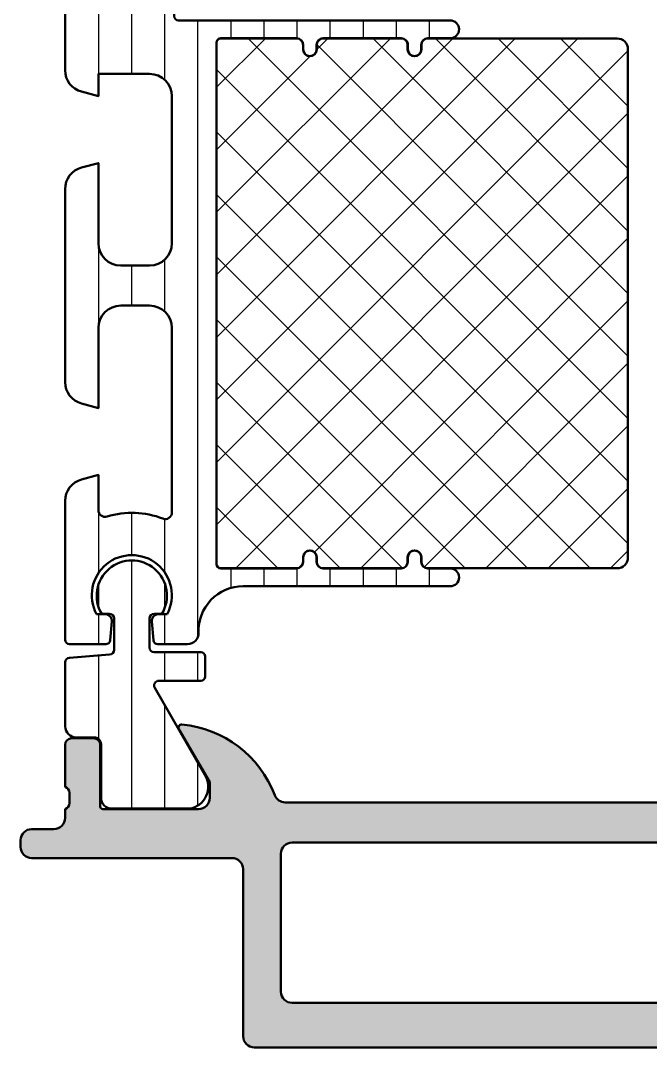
# Model space of a CAD drawing. Extents: x -25 to 78, y 0 to 90.
# Drawn here: x -5 to 23.3, y 0 to 46.09 of the extents above; entities that cross this region are included whole.
import ezdxf

# ---------------------------------------------------------------- set-up
doc = ezdxf.new("R2010")
doc.units = 0
for name, color, linetype, lineweight in [('0S-Alu contour', 7, 'Continuous', 50), ('0S-Alu hatch', 252, 'Continuous', 25), ('0S-Plastic contour', 254, 'Continuous', 50), ('0S-Plastic hatch', 253, 'Continuous', 25), ('0S-PT contour', 91, 'Continuous', 50), ('0S-PT hatch', 103, 'Continuous', 25)]:
    doc.layers.add(name, color=color, linetype=linetype, lineweight=lineweight)
pattern_1 = [(90, (0, 0), (-1.4859, 0), [])]

# ---------------------------------------------------------------- blocks, each defined once
blk = doc.blocks.new('430230__F6C0C0E9_E240_4BD9_9031_3BA791FF0EB2_')
at = {"layer": '0S-Alu hatch'}
h = blk.add_hatch(color=256, dxfattribs=at)
edge = h.paths.add_edge_path()
edge.add_arc((-4.499969482420866, 9.000620840482831), 0.5000305185103997, 180, 270.0000000059288)
edge.add_line((-4.499969482369124, 8.500590321972432), (4.500030519908207, 8.500590323835214))
edge.add_ellipse((4.500030519908207, 8.000620839028297), major_axis=(-0.4999694848069148, 0), ratio=1, start_angle=180, end_angle=270, ccw=False)
edge.add_line((5.000000004715122, 8.000620839028297), (4.999999999068748, 0.500620840482843))
edge.add_arc((5.500030517579133, 0.5006208404828439), 0.5000305185103855, 180, 269.9995302359462)
edge.add_line((5.500026417864191, 0.000590321989265), (77.49999590064273, 1.68057e-11))
edge.add_arc((77.50000000010735, 0.499999999892655), 0.499999999892655, 269.9995302359581, 360)
edge.add_line((78, 0.4999999998926549), (78, 4.473556293968407))
edge.add_arc((77.50000000000003, 4.473556293968407), 0.4999999999999716, 0, 90)
edge.add_line((77.50000000000003, 4.973556293968378), (76.20000000000076, 4.973556293968401))
edge.add_arc((76.20000000000074, 4.473556293968385), 0.500000000000016, 89.99999999999837, 180)
edge.add_line((75.70000000000073, 4.473556293968385), (75.70000000000073, 3.973556293968385))
edge.add_line((75.70000000000073, 3.973556293968385), (76.70000000000071, 3.973556293968386))
edge.add_line((76.70000000000071, 3.973556293968386), (76.70000000000071, 2.473556293968371))
edge.add_ellipse((75.70000000000074, 2.473556293968371), major_axis=(-0.9999999999999857, 0), ratio=1, start_angle=90, end_angle=180, ccw=False)
edge.add_line((75.70000000000074, 1.473556293968385), (71.70000000000076, 1.473556293968385))
edge.add_ellipse((71.70000000000076, 2.47355629396841), major_axis=(-1.000000000000024, 0), ratio=1, start_angle=0, end_angle=90, ccw=False)
edge.add_line((70.70000000000073, 2.47355629396841), (70.70000000000073, 3.973556293968385))
edge.add_line((70.70000000000073, 3.973556293968385), (71.70000000000071, 3.973556293968385))
edge.add_line((71.70000000000071, 3.973556293968385), (71.70000000000071, 4.473556293968371))
edge.add_arc((71.20000000000071, 4.473556293968371), 0.5000000000000142, 0, 90)
edge.add_line((71.20000000000071, 4.973556293968385), (68.40000000000146, 4.973556293968371))
edge.add_arc((68.40000000000146, 4.473556293968373), 0.4999999999999983, 90, 180)
edge.add_line((67.90000000000146, 4.473556293968373), (67.90000000000146, 4.273556293967661))
edge.add_arc((68.40000000000146, 4.273556293967661), 0.5, 180, 270)
edge.add_line((68.40000000000146, 3.773556293967661), (68.90000000000146, 3.773556293967658))
edge.add_ellipse((68.90000000000146, 3.273556293967658), major_axis=(-0.5, 0), ratio=1, start_angle=180, end_angle=270, ccw=False)
edge.add_line((69.40000000000146, 3.273556293967658), (69.40000000000146, 2.500153605597636))
edge.add_ellipse((68.90000000000146, 2.500153605597626), major_axis=(-0.5000000000000142, 0), ratio=1, start_angle=89.99844583229412, end_angle=180, ccw=False)
edge.add_line((68.89998643732964, 2.000153605781558), (52.80002675781187, 2.000590322903704))
edge.add_line((52.80002675781187, 2.000590322903704), (46.72878077675364, 2.434244210656173))
edge.add_ellipse((46.80002675781151, 3.431702986838199), major_axis=(-0.9999999999997218, 0), ratio=1, start_angle=0, end_angle=85.91444462124048, ccw=False)
edge.add_line((45.80002675781179, 3.431702986838199), (45.80002675781179, 8.20059032290443))
edge.add_ellipse((46.30002675781177, 8.20059032290443), major_axis=(-0.4999999999999858, 0), ratio=1, start_angle=269.9999999999992, end_angle=360, ccw=False)
edge.add_line((46.30002675781178, 8.700590322904416), (47.30002675781179, 8.700590322904414))
edge.add_arc((47.3000267578118, 9.200590322904397), 0.4999999999999823, 269.9999999999992, 360)
edge.add_line((47.80002675781178, 9.200590322904397), (47.80002675781179, 10.70059032290444))
edge.add_ellipse((47.87886320435484, 10.96811091489756), major_axis=(-0.2788950563274453, 0), ratio=1, start_angle=-1.1645893741010127, end_angle=73.58012358050547, ccw=False)
edge.add_line((47.60002575781178, 10.97377932289595), (47.60002575781179, 11.42737332289595))
edge.add_ellipse((47.87889385345496, 11.43303398237301), major_axis=(-0.2789255417371504, 0), ratio=1, start_angle=-73.57540544464513, end_angle=1.1628700728853119, ccw=False)
edge.add_line((47.80002675781179, 11.70057732289595), (47.80002675781179, 13.58058832290446))
edge.add_arc((47.50002675781177, 13.58058832290446), 0.3000000000000043, 0, 90)
edge.add_line((47.50002675781177, 13.88058832290446), (46.52005243876899, 13.88058832290446))
edge.add_arc((46.52005243876899, 13.58058832290446), 0.2999999999999989, 90, 180)
edge.add_line((46.22005243876899, 13.58058832290446), (46.22005243876897, 10.82059032290445))
edge.add_ellipse((46.10005243876898, 10.82059032290445), major_axis=(-0.1199999999999974, 0), ratio=1, start_angle=90.00000000000341, end_angle=180, ccw=False)
edge.add_line((46.10005243876899, 10.70059032290446), (41.80002675781179, 10.70059032290446))
edge.add_ellipse((41.80002675781179, 11.20059032290446), major_axis=(-0.5000000000000018, 0), ratio=1, start_angle=0, end_angle=90, ccw=False)
edge.add_line((41.30002675781179, 11.20059032290446), (41.3000267578118, 11.90059032290445))
edge.add_line((41.3000267578118, 11.90059032290445), (42.68152221543413, 14.29341064593202))
edge.add_arc((42.56190697316347, 14.36247053825617), 0.1381197846482983, 329.9999999999996, 455.6225775507923)
edge.add_arc((43.0382499989856, 9.52398146105655), 5.000000000000116, 95.62257755079365, 158.9376648512882)
edge.add_ellipse((37.90570507397338, 11.50059032290369), major_axis=(-0.500000000000005, 0), ratio=1, start_angle=90, end_angle=158.9376648512882, ccw=False)
edge.add_line((37.90570507397338, 11.00059032290369), (6.894321684330947, 11.00059032290369))
edge.add_ellipse((6.894321684330947, 11.50059032290358), major_axis=(-0.4999999999998917, 0), ratio=1, start_angle=21.06233513443658, end_angle=90, ccw=False)
edge.add_arc((1.761776758826357, 9.523981462335234), 5.000000000000127, 21.0623351344367, 84.3774224492083)
edge.add_arc((2.238119784648304, 14.3624705395349), 0.1381197846482797, 84.3774224492032, 209.9999999999989)
edge.add_line((2.118504542377657, 14.29341064721077), (3.500000000000014, 11.90059032418316))
edge.add_line((3.500000000000014, 11.90059032418316), (3.500000000000014, 11.20059032418319))
edge.add_ellipse((3.000000000000014, 11.20059032418319), major_axis=(-0.5, 0), ratio=1, start_angle=90, end_angle=180, ccw=False)
edge.add_line((3.000000000000014, 10.70059032418319), (-1.30002568095719, 10.70059032418321))
edge.add_ellipse((-1.300025680957205, 10.82059032418319), major_axis=(-0.1199999999999868, 0), ratio=1, start_angle=0, end_angle=90.00000000000682, ccw=False)
edge.add_line((-1.420025680957191, 10.82059032418319), (-1.420025680957209, 13.58058832418322))
edge.add_arc((-1.720025680957206, 13.58058832418322), 0.2999999999999971, 0, 90)
edge.add_line((-1.720025680957206, 13.88058832418322), (-2.699999999999945, 13.88058832418322))
edge.add_arc((-2.699999999999945, 13.58058832418318), 0.3000000000000398, 90, 180)
edge.add_line((-2.999999999999985, 13.58058832418318), (-2.999999999999985, 11.7005773241747))
edge.add_ellipse((-3.078867095643147, 11.43303398365175), major_axis=(-0.2789255417371593, 0), ratio=1, start_angle=178.8371299270976, end_angle=253.5754054446472, ccw=False)
edge.add_line((-2.79999899999997, 11.42737332417461), (-2.799998999999999, 10.97377932417463))
edge.add_ellipse((-3.078836446542993, 10.96811091617631), major_axis=(-0.2788950563273799, 0), ratio=1, start_angle=106.4198764194876, end_angle=181.1645893740863, ccw=False)
edge.add_line((-2.999999999999986, 10.70059032418324), (-2.999999999767183, 10.30057811633729))
edge.add_ellipse((-3.499984741443, 10.30057811633731), major_axis=(-0.4999847416758171, 0), ratio=1, start_angle=89.9999999999983, end_angle=180, ccw=False)
edge.add_line((-3.499984741443014, 9.80059337466149), (-4.499938970429425, 9.800593378385672))
edge.add_arc((-4.49993897042944, 9.300532337407812), 0.5000610409778599, 89.99999999999837, 179.9877617961917)
edge.add_line((-4.999999999999992, 9.30063914892066), (-5.000000000931265, 9.00062084048283))
edge = h.paths.add_edge_path()
edge.add_line((6.700003051509185, 2.500606137361742), (6.700003051759267, 8.700590322903693))
edge.add_ellipse((7.200003051759267, 8.700590322903693), major_axis=(-0.5, 0), ratio=1, start_angle=270, end_angle=360, ccw=False)
edge.add_line((7.200003051759267, 9.200590322903693), (43.60003896484523, 9.200590322903677))
edge.add_ellipse((43.60003896484523, 8.700590322903693), major_axis=(-0.4999999999999858, 0), ratio=1, start_angle=180, end_angle=270, ccw=False)
edge.add_line((44.10003896484522, 8.700590322903693), (44.10003896484522, 2.50059032290369))
edge.add_ellipse((43.60003896484522, 2.50059032290369), major_axis=(-0.5, 0), ratio=1, start_angle=90, end_angle=180, ccw=False)
edge.add_line((43.60003896484522, 2.00059032290369), (7.200003051759267, 2.000590322903696))
edge.add_ellipse((7.20001886621732, 2.500606137361742), major_axis=(-0.500015814708135, 0), ratio=1, start_angle=0, end_angle=89.99818785391352, ccw=False)
at = {"layer": '0S-Alu contour', "color": 7}
for points in [[(2.118504542377657, 14.29341064721077), (3.500000000000014, 11.90059032418316), (3.500000000000014, 11.20059032418319)], [(-1.720025680957206, 13.88058832418322), (-2.699999999999945, 13.88058832418322)], [(-2.999999999999985, 13.58058832418318), (-2.999999999999985, 11.7005773241747)], [(-1.420025680957191, 10.82059032418319), (-1.420025680957209, 13.58058832418322)], [(-2.79999899999997, 11.42737332417461), (-2.799998999999999, 10.97377932417463)], [(-2.999999999999986, 10.70059032418324), (-2.999999999767183, 10.30057811633729)], [(3.000000000000014, 10.70059032418319), (-1.30002568095719, 10.70059032418321)], [(37.90570507397338, 11.00059032290369), (6.894321684330947, 11.00059032290369)], [(-3.499984741443014, 9.80059337466149), (-4.499938970429425, 9.800593378385672)], [(-4.999999999999992, 9.30063914892066), (-5.000000000931265, 9.00062084048283)], [(7.200003051759267, 9.200590322903693), (43.60003896484523, 9.200590322903677)], [(-4.499969482369124, 8.500590321972432), (4.500030519908207, 8.500590323835214)], [(6.700003051509185, 2.500606137361742), (6.700003051759267, 8.700590322903693)], [(5.000000004715122, 8.000620839028297), (4.999999999068748, 0.500620840482843)], [(43.60003896484522, 2.00059032290369), (7.200003051759267, 2.000590322903696)], [(5.500026417864191, 0.000590321989265), (77.49999590064273, 1.68057e-11)]]:
    blk.add_lwpolyline(points, dxfattribs=at)
for centre, radius, start, end in [((2.238119784648304, 14.3624705395349), 0.1381197846482797, 84.3774224492032, 209.9999999999989), ((1.761776758826357, 9.523981462335234), 5.000000000000127, 21.0623351344367, 84.3774224492083), ((-2.699999999999945, 13.58058832418318), 0.3000000000000398, 90, 180), ((-1.720025680957206, 13.58058832418322), 0.2999999999999971, 0, 90), ((-4.49993897042944, 9.300532337407812), 0.5000610409778599, 89.99999999999837, 179.9877617961917), ((-4.499969482420866, 9.000620840482831), 0.5000305185103997, 180, 270.0000000059288), ((5.500030517579133, 0.5006208404828439), 0.5000305185103855, 180, 269.9995302359462)]:
    blk.add_arc(centre, radius, start, end, dxfattribs=at)
at = {"layer": '0S-Alu contour', "color": 7, "extrusion": (0, 0, -1)}
for centre, radius, start, end in [((3.078867095643147, 11.43303398365175), 0.2789255417371593, 106.4245945553528, 181.1628700729025), ((-3.000000000000014, 11.20059032418319), 0.5, 180, 270), ((-6.894321684330947, 11.50059032290358), 0.4999999999998917, 270, 338.9376648655634), ((3.078836446542993, 10.96811091617631), 0.2788950563273799, 178.8354106259137, 253.5801235805124), ((1.300025680957205, 10.82059032418319), 0.1199999999999868, 269.9999999999932, 0), ((3.499984741443, 10.30057811633731), 0.4999847416758172, 180, 270.0000000000017), ((-7.200003051759267, 8.700590322903693), 0.5, 0, 90), ((-4.500030519908207, 8.000620839028297), 0.4999694848069148, 90, 180), ((-7.20001886621732, 2.500606137361742), 0.500015814708135, 270.0018121460865, 0)]:
    blk.add_arc(centre, radius, start, end, dxfattribs=at)
blk = doc.blocks.new('284173__AF1B5521_9388_4564_A8B6_C086F7C0B9DC___3BC40159_472D_456E_8680_A86570B8B1AD_')
at = {"layer": '0S-Plastic hatch'}
h = blk.add_hatch(dxfattribs=at)
h.set_pattern_fill('ANSI31', color=256, scale=0.4680000000000001, angle=45, style=0)
h.set_pattern_definition(pattern_1)
edge = h.paths.add_edge_path()
edge.add_line((-2.999999985071561, 46.99000299999759), (-3.000000000001477, 43.8689664820292))
edge.add_arc((-1.998888393860028, 43.86967109353206), 1.001111854104466, 180.0403264315347, 254.9402975235319)
edge.add_line((-2.259002685546408, 42.90294181411151), (-1.50000000000017, 42.69999991958047))
edge.add_line((-1.50000000000017, 42.69999991958047), (-1.500022888183366, 43.69999991958041))
edge.add_line((-1.500022888183366, 43.69999991958041), (0.7998854012103749, 43.69999992563197))
edge.add_ellipse((0.7998854012103322, 42.69988226816462), major_axis=(-1.000117657467356, 0), ratio=1, start_angle=180, end_angle=269.99999999999756, ccw=False)
edge.add_line((1.800003058677688, 42.69988226816462), (1.800003058677759, 36.10010917022636))
edge.add_ellipse((0.7998938009388894, 36.10010917127497), major_axis=(-1.00010925773887, 0), ratio=1, start_angle=90, end_angle=180, ccw=False)
edge.add_line((0.7998938009388894, 35.0999999135361), (-0.4998857138711231, 35.09999991261341))
edge.add_ellipse((-0.4998857092150644, 36.10013710098979), major_axis=(-1.000137188376371, 0), ratio=1, start_angle=0.007858836393609181, end_angle=89.99999973326419, ccw=False)
edge.add_line((-1.500022888183359, 36.09999991960266), (-1.50002288818348, 39.69999991958042))
edge.add_line((-1.50002288818348, 39.69999991958042), (-2.259002685547059, 39.4969969898932))
edge.add_arc((-1.998815080352954, 38.53020355047958), 1.001192860736562, 105.0627999273972, 179.9547890322134)
edge.add_line((-3.00000762939435, 38.53099357190632), (-3.000007629394417, 29.86900626723532))
edge.add_arc((-1.998854793009201, 29.86971090775814), 1.001153084358446, 180.040326431589, 254.9402975235512)
edge.add_line((-2.258979797362643, 28.90294181411139), (-1.50002288818348, 28.70001215925061))
edge.add_line((-1.50002288818348, 28.70001215925061), (-1.500022888183366, 32.30000602636125))
edge.add_ellipse((-0.4998857092150502, 32.29986884497093), major_axis=(-1.000137188376392, 0), ratio=1, start_angle=270.00000000000244, end_angle=359.9921411634209, ccw=False)
edge.add_line((-0.4998857092150928, 33.30000603334732), (0.7998938063047234, 33.30000603242469))
edge.add_ellipse((0.7998938009389321, 32.29989677468586), major_axis=(-1.000109257738834, 0), ratio=1, start_angle=180, end_angle=269.9999996925964, ccw=False)
edge.add_line((1.800003058677766, 32.29989677468586), (1.800003051757357, 24.01576744356138))
edge.add_ellipse((1.500003051757417, 24.01576744381201), major_axis=(-0.2999999999999403, 0), ratio=1, start_angle=68.53974442791838, end_angle=180, ccw=False)
edge.add_arc((-5.4609106712e-06, 20.2000139845432), 3.799999999999887, 68.53974442791787, 107.0188797955989)
edge.add_ellipse((-1.200021362307865, 24.12046827408576), major_axis=(-0.2999999999999646, 0), ratio=1, start_angle=0, end_angle=107.01887979559561, ccw=False)
edge.add_line((-1.500021362307829, 24.12046827408576), (-1.500021362307961, 25.69999991958019))
edge.add_line((-1.500021362307961, 25.69999991958019), (-2.259001159672038, 25.49699698989303))
edge.add_arc((-1.998813554477308, 24.53020355047942), 1.001192860736714, 105.0627999274319, 179.9547890312299)
edge.add_line((-3.000006103518842, 24.53099357192336), (-3.000006103518813, 18.30004730203315))
edge.add_arc((-2.800006103518811, 18.30004730203315), 0.2000000000000028, 180, 270)
edge.add_line((-2.800006103518811, 18.10004730203315), (-1.173990732037509, 18.10004730203315))
edge.add_arc((-1.173990732037509, 18.3000473020334), 0.2000000000002515, 270, 354.9998434473367)
edge.add_line((-0.9747518400478167, 18.28261560909151), (-0.901147765534489, 19.12388755558897))
edge.add_arc((-1.200006103518688, 19.15003509500176), 0.3000000000000363, 354.9998434473371, 449.9999999999783)
edge.add_line((-1.200006103518575, 19.4500350950018), (-1.586609970706959, 19.45003509500196))
edge.add_ellipse((5.31940320343e-05, 20.30003509597868), major_axis=(-1.799999999999993, 0), ratio=1, start_angle=151.8213572241997, end_angle=28.178642775800085, ccw=False)
edge.add_line((1.586716358771024, 19.45003509500196), (1.199993896481373, 19.45003509500196))
edge.add_arc((1.199993896481373, 19.15003509500182), 0.3000000000001464, 90, 185.0001565526686)
edge.add_line((0.901135558497067, 19.12388755558898), (0.9747396330104862, 18.2826156090913))
edge.add_arc((1.173978524999895, 18.30004730203317), 0.1999999999999685, 185.0001565526673, 269.9999999999959)
edge.add_line((1.173978524999881, 18.1000473020332), (2.499993896484298, 18.10004730203315))
edge.add_arc((2.499993896484326, 18.6000473020333), 0.5000000000001599, 269.9999999999968, 362.2920152210359)
edge.add_ellipse((4.997993841998294, 18.70002866135825), major_axis=(-1.999999999999889, 0), ratio=1, start_angle=-89.9999999999992, end_angle=2.2920152210356264, ccw=False)
edge.add_line((4.997993841998265, 20.70002866135815), (14.29999687759044, 20.70002866135831))
edge.add_arc((14.29999687759044, 21.10002255784269), 0.399993896484375, 270, 450)
edge.add_line((14.29999687759044, 21.50001645432706), (13.29999382583264, 21.50001645432706))
edge.add_ellipse((13.29999382583264, 21.80001645432713), major_axis=(-0.3000000000000682, 0), ratio=1, start_angle=0, end_angle=90, ccw=False)
edge.add_line((12.99999382583257, 21.80001645432713), (12.99999382583257, 22.00001645432968))
edge.add_arc((12.69999840346924, 22.00001645432964), 0.2999954223633381, 0, 180)
edge.add_line((12.4000029811059, 22.0000164543296), (12.40000298110595, 21.80001645432725))
edge.add_ellipse((12.1000029811059, 21.80001645432716), major_axis=(-0.300000000000054, 0), ratio=1, start_angle=90, end_angle=180, ccw=False)
edge.add_line((12.1000029811059, 21.50001645432711), (8.599993825832598, 21.50001645432707))
edge.add_ellipse((8.599993825832598, 21.80001645432708), major_axis=(-0.3000000000000149, 0), ratio=1, start_angle=0, end_angle=90, ccw=False)
edge.add_line((8.299993825832583, 21.80001645432708), (8.299993825832644, 22.00001645432687))
edge.add_arc((7.999998403469334, 22.00001645432693), 0.2999954223633097, 0, 180)
edge.add_line((7.700002981106024, 22.000016454327), (7.700002981105967, 21.80001645432709))
edge.add_ellipse((7.400002981105913, 21.80001645432718), major_axis=(-0.300000000000054, 0), ratio=1, start_angle=90.00000000000267, end_angle=180, ccw=False)
edge.add_line((7.400002981105927, 21.50001645432713), (3.999999999999815, 21.50001645432701))
edge.add_ellipse((3.999999999999829, 21.70001645432528), major_axis=(-0.1999999999982691, 0), ratio=1, start_angle=0, end_angle=89.99999999999591, ccw=False)
edge.add_line((3.80000000000156, 21.70001645432528), (3.799999999999783, 45.10001645432677))
edge.add_ellipse((3.999999999999786, 45.10001645432678), major_axis=(-0.2000000000000028, 0), ratio=1, start_angle=270, end_angle=360, ccw=False)
edge.add_line((3.999999999999786, 45.30001645432679), (7.400002981106041, 45.30001645432668))
edge.add_ellipse((7.400002981106027, 45.00001645432667), major_axis=(-0.3000000000000043, 0), ratio=1, start_angle=180, end_angle=269.99999999999727, ccw=False)
edge.add_line((7.700002981106031, 45.00001645432667), (7.700002981105967, 44.80001645432699))
edge.add_arc((7.999998403469305, 44.80001645432698), 0.2999954223633381, 180, 360)
edge.add_line((8.299993825832644, 44.80001645432698), (8.299993825832644, 45.00001645432684))
edge.add_ellipse((8.599993825832541, 45.00001645432683), major_axis=(-0.2999999999998977, 0), ratio=1, start_angle=270, end_angle=360, ccw=False)
edge.add_line((8.599993825832541, 45.30001645432673), (12.10000298110593, 45.30001645432673))
edge.add_ellipse((12.10000298110594, 45.00001645432671), major_axis=(-0.3000000000000256, 0), ratio=1, start_angle=180, end_angle=270.00000000000273, ccw=False)
edge.add_line((12.40000298110597, 45.00001645432671), (12.40000298110578, 44.80001645432445))
edge.add_arc((12.69999840346918, 44.8000164543244), 0.2999954223633949, 180, 360)
edge.add_line((12.99999382583257, 44.80001645432436), (12.99999382583257, 45.00001645432677))
edge.add_ellipse((13.2999938258326, 45.00001645432677), major_axis=(-0.3000000000000256, 0), ratio=1, start_angle=270, end_angle=360, ccw=False)
edge.add_line((13.2999938258326, 45.30001645432679), (14.29999687759046, 45.30001645432679))
edge.add_arc((14.29999687759044, 45.70001035081114), 0.3999938964843466, 270.0000000000021, 450.000000000002)
edge.add_line((14.29999687759043, 46.10000424729548), (2.100003454003811, 46.10000424729565))
edge.add_ellipse((2.100003454003811, 46.30000424729566), major_axis=(-0.2000000000000028, 0), ratio=1, start_angle=0, end_angle=90, ccw=False)
edge.add_line((1.900003454003808, 46.30000424729566), (1.900003454003808, 46.75982863485254))
edge.add_line((1.900003454003808, 46.75982863485254), (3.285481498099571, 49.15954699999756))
edge.add_arc((2.444228849108213, 49.70018192527465), 0.9999960709244511, 327.2729839001627, 441.8183919481032)
edge.add_line((2.586539498099512, 50.68999999999749), (-0.89000463962509, 50.69000000000458))
edge.add_arc((-0.8900046396251042, 50.19000402255899), 0.499995977445586, 89.99999999999837, 180.0079247372467)
edge.add_line((-1.390000612288123, 50.18993486673693), (-1.389668669536277, 47.79004449437796))
edge.add_ellipse((-1.689668666666676, 47.79000299999769), major_axis=(-0.3000000000000386, 0), ratio=1, start_angle=90, end_angle=180.0079248429328, ccw=False)
edge.add_line((-1.689668666666676, 47.49000299999766), (-2.499999985071397, 47.49000299999773))
edge.add_arc((-2.499999985071426, 46.99000299999759), 0.500000000000135, 89.99999999999675, 180)
at = {"layer": '0S-Plastic contour', "color": 7}
for points in [[(2.586539498099512, 50.68999999999749), (-0.89000463962509, 50.69000000000458)], [(-1.390000612288123, 50.18993486673693), (-1.389668669536277, 47.79004449437796)], [(1.900003454003808, 46.30000424729566), (1.900003454003808, 46.75982863485254), (3.285481498099571, 49.15954699999756)], [(-1.689668666666676, 47.49000299999766), (-2.499999985071397, 47.49000299999773)], [(-2.999999985071561, 46.99000299999759), (-3.000000000001477, 43.8689664820292)], [(14.29999687759043, 46.10000424729548), (2.100003454003811, 46.10000424729565)], [(3.999999999999786, 45.30001645432679), (7.400002981106041, 45.30001645432668)], [(8.599993825832541, 45.30001645432673), (12.10000298110593, 45.30001645432673)], [(13.2999938258326, 45.30001645432679), (14.29999687759046, 45.30001645432679)], [(3.80000000000156, 21.70001645432528), (3.799999999999783, 45.10001645432677)], [(7.700002981106031, 45.00001645432667), (7.700002981105967, 44.80001645432699)], [(8.299993825832644, 44.80001645432698), (8.299993825832644, 45.00001645432684)], [(12.40000298110597, 45.00001645432671), (12.40000298110578, 44.80001645432445)], [(12.99999382583257, 44.80001645432436), (12.99999382583257, 45.00001645432677)], [(-2.259002685546408, 42.90294181411151), (-1.50000000000017, 42.69999991958047), (-1.500022888183366, 43.69999991958041), (0.7998854012103749, 43.69999992563197)], [(1.800003058677688, 42.69988226816462), (1.800003058677759, 36.10010917022636)], [(-1.500022888183359, 36.09999991960266), (-1.50002288818348, 39.69999991958042), (-2.259002685547059, 39.4969969898932)], [(-3.00000762939435, 38.53099357190632), (-3.000007629394417, 29.86900626723532)], [(0.7998938009388894, 35.0999999135361), (-0.4998857138711231, 35.09999991261341)], [(-0.4998857092150928, 33.30000603334732), (0.7998938063047234, 33.30000603242469)], [(-2.258979797362643, 28.90294181411139), (-1.50002288818348, 28.70001215925061), (-1.500022888183366, 32.30000602636125)], [(1.800003058677766, 32.29989677468586), (1.800003051757357, 24.01576744356138)], [(-1.500021362307829, 24.12046827408576), (-1.500021362307961, 25.69999991958019), (-2.259001159672038, 25.49699698989303)], [(-3.000006103518842, 24.53099357192336), (-3.000006103518813, 18.30004730203315)], [(7.700002981106024, 22.000016454327), (7.700002981105967, 21.80001645432709)], [(8.299993825832583, 21.80001645432708), (8.299993825832644, 22.00001645432687)], [(12.4000029811059, 22.0000164543296), (12.40000298110595, 21.80001645432725)], [(12.99999382583257, 21.80001645432713), (12.99999382583257, 22.00001645432968)], [(7.400002981105927, 21.50001645432713), (3.999999999999815, 21.50001645432701)], [(12.1000029811059, 21.50001645432711), (8.599993825832598, 21.50001645432707)], [(14.29999687759044, 21.50001645432706), (13.29999382583264, 21.50001645432706)], [(4.997993841998265, 20.70002866135815), (14.29999687759044, 20.70002866135831)], [(-1.200006103518575, 19.4500350950018), (-1.586609970706959, 19.45003509500196)], [(1.586716358771024, 19.45003509500196), (1.199993896481373, 19.45003509500196)], [(-0.9747518400478167, 18.28261560909151), (-0.901147765534489, 19.12388755558897)], [(0.901135558497067, 19.12388755558898), (0.9747396330104862, 18.2826156090913)], [(-2.800006103518811, 18.10004730203315), (-1.173990732037509, 18.10004730203315)], [(1.173978524999881, 18.1000473020332), (2.499993896484298, 18.10004730203315)]]:
    blk.add_lwpolyline(points, dxfattribs=at)
for centre, radius, start, end in [((-0.8900046396251042, 50.19000402255899), 0.499995977445586, 89.99999999999837, 180.0079247372467), ((2.444228849108213, 49.70018192527465), 0.9999960709244511, 327.2729839001627, 81.81839194810327), ((-2.499999985071426, 46.99000299999759), 0.500000000000135, 89.99999999999675, 180), ((14.29999687759044, 45.70001035081114), 0.3999938964843466, 270.0000000000021, 90.00000000000205), ((7.999998403469305, 44.80001645432698), 0.2999954223633381, 180, 0), ((12.69999840346918, 44.8000164543244), 0.2999954223633949, 180, 0), ((-1.998888393860028, 43.86967109353206), 1.001111854104466, 180.0403264315347, 254.9402975235319), ((-1.998815080352954, 38.53020355047958), 1.001192860736562, 105.0627999273972, 179.9547890322134), ((-1.998854793009201, 29.86971090775814), 1.001153084358446, 180.040326431589, 254.9402975235512), ((-1.998813554477308, 24.53020355047942), 1.001192860736714, 105.0627999274319, 179.9547890312299), ((-5.4609106712e-06, 20.2000139845432), 3.799999999999887, 68.53974442791787, 107.0188797955989), ((7.999998403469334, 22.00001645432693), 0.2999954223633097, 0, 180), ((12.69999840346924, 22.00001645432964), 0.2999954223633381, 0, 180), ((14.29999687759044, 21.10002255784269), 0.399993896484375, 270, 90), ((-1.200006103518688, 19.15003509500176), 0.3000000000000363, 354.9998434473371, 89.99999999997831), ((1.199993896481373, 19.15003509500182), 0.3000000000001464, 90, 185.0001565526686), ((2.499993896484326, 18.6000473020333), 0.5000000000001599, 269.9999999999968, 2.292015221035908), ((-2.800006103518811, 18.30004730203315), 0.2000000000000028, 180, 270), ((-1.173990732037509, 18.3000473020334), 0.2000000000002515, 270, 354.9998434473367), ((1.173978524999895, 18.30004730203317), 0.1999999999999685, 185.0001565526673, 269.9999999999959)]:
    blk.add_arc(centre, radius, start, end, dxfattribs=at)
at = {"layer": '0S-Plastic contour', "color": 7, "extrusion": (0, 0, -1)}
for centre, radius, start, end in [((1.689668666666676, 47.79000299999769), 0.3000000000000386, 179.9920751570672, 270), ((-2.100003454003811, 46.30000424729566), 0.2000000000000028, 270, 0), ((-3.999999999999786, 45.10001645432678), 0.2000000000000028, 0, 90), ((-7.400002981106027, 45.00001645432667), 0.3000000000000043, 90.00000000000273, 180), ((-8.599993825832541, 45.00001645432683), 0.2999999999998977, 0, 90), ((-12.10000298110594, 45.00001645432671), 0.3000000000000256, 89.99999999999729, 180), ((-13.2999938258326, 45.00001645432677), 0.3000000000000256, 0, 90), ((-0.7998854012103322, 42.69988226816462), 1.000117657467356, 90.00000000000244, 180), ((0.4998857092150644, 36.10013710098979), 1.000137188376371, 270.0000002667359, 359.9921411636064), ((-0.7998938009388894, 36.10010917127497), 1.00010925773887, 180, 270), ((0.4998857092150502, 32.29986884497093), 1.000137188376392, 0.0078588365791162, 89.99999999999756), ((-0.7998938009389321, 32.29989677468586), 1.000109257738834, 90.0000003074036, 180), ((1.200021362307865, 24.12046827408576), 0.2999999999999646, 252.9811202044044, 0), ((-1.500003051757417, 24.01576744381201), 0.2999999999999403, 180, 291.4602555720816), ((-5.31940320343e-05, 20.30003509597868), 1.799999999999993, 331.8213572241999, 208.1786427758003), ((-3.999999999999829, 21.70001645432528), 0.1999999999982691, 270.0000000000041, 0), ((-7.400002981105913, 21.80001645432718), 0.300000000000054, 180, 269.9999999999973), ((-8.599993825832598, 21.80001645432708), 0.3000000000000149, 270, 0), ((-12.1000029811059, 21.80001645432716), 0.300000000000054, 180, 270), ((-13.29999382583264, 21.80001645432713), 0.3000000000000682, 270, 0), ((-4.997993841998294, 18.70002866135825), 1.999999999999889, 357.7079847789644, 89.9999999999992)]:
    blk.add_arc(centre, radius, start, end, dxfattribs=at)
blk = doc.blocks.new('439080__0E9B5AF6_3063_4F7B_AC29_7136B9E79794_')
at = {"layer": '0S-PT hatch'}
h = blk.add_hatch(dxfattribs=at)
h.set_pattern_fill('ANSI37', color=256, scale=0.625, angle=90, style=0)
h.set_pattern_definition([(135, (0, 0), (-1.403165018917055, -1.403165018917055), []), (225, (0, 0), (1.403165018917055, -1.403165018917055), [])])
edge = h.paths.add_edge_path()
edge.add_ellipse((21.79999999999974, 44.80001645432309), major_axis=(-0.4900000000001157, 0), ratio=1, start_angle=180, end_angle=270.0000000000025, ccw=False)
edge.add_line((22.28999999999986, 44.80001645432309), (22.28999999999978, 22.00001645432246))
edge.add_ellipse((21.79999999999983, 22.00001645432246), major_axis=(-0.4899999999999451, 0), ratio=1, start_angle=90, end_angle=180, ccw=False)
edge.add_line((21.79999999999983, 21.51001645432252), (13.29999382583261, 21.51001645432252))
edge.add_ellipse((13.29999382583263, 21.80001645432255), major_axis=(-0.2900000000000418, 0), ratio=1, start_angle=0, end_angle=89.99999999999733, ccw=False)
edge.add_line((13.00999382583259, 21.80001645432255), (13.00999382583258, 22.00001645432283))
edge.add_arc((12.69999840346929, 22.00001645432281), 0.3099954223632864, 0, 180)
edge.add_line((12.39000298110601, 22.0000164543228), (12.39000298110601, 21.80001645432303))
edge.add_ellipse((12.10000298110594, 21.80001645432304), major_axis=(-0.2900000000000631, 0), ratio=1, start_angle=90, end_angle=180, ccw=False)
edge.add_line((12.10000298110594, 21.51001645432298), (8.599993825832541, 21.51001645432298))
edge.add_ellipse((8.599993825832541, 21.80001645432293), major_axis=(-0.2899999999999565, 0), ratio=1, start_angle=0, end_angle=90, ccw=False)
edge.add_line((8.309993825832583, 21.80001645432293), (8.309993825832592, 22.0000164543228))
edge.add_arc((7.999998403469277, 22.00001645432282), 0.3099954223633148, 0, 180)
edge.add_line((7.690002981105962, 22.00001645432283), (7.690002981105962, 21.80001645432284))
edge.add_ellipse((7.400002981106027, 21.80001645432285), major_axis=(-0.2899999999999352, 0), ratio=1, start_angle=90.00000000000279, end_angle=180, ccw=False)
edge.add_line((7.400002981106041, 21.51001645432291), (3.999999999999886, 21.51001645432286))
edge.add_ellipse((3.999999999999886, 21.70001645432285), major_axis=(-0.1899999999999906, 0), ratio=1, start_angle=0, end_angle=90, ccw=False)
edge.add_line((3.809999999999895, 21.70001645432285), (3.809999999999845, 45.10001645432285))
edge.add_ellipse((3.999999999999815, 45.10001645432286), major_axis=(-0.1899999999999693, 0), ratio=1, start_angle=270.0000000000043, end_angle=360, ccw=False)
edge.add_line((3.999999999999801, 45.29001645432283), (7.400002981105984, 45.29001645432276))
edge.add_ellipse((7.40000298110597, 45.00001645432278), major_axis=(-0.2899999999999778, 0), ratio=1, start_angle=180, end_angle=269.99999999999716, ccw=False)
edge.add_line((7.690002981105948, 45.00001645432278), (7.690002981105962, 44.80001645432285))
edge.add_arc((7.999998403469277, 44.80001645432283), 0.3099954223633148, 180, 360)
edge.add_line((8.309993825832592, 44.8000164543228), (8.309993825832592, 45.00001645432272))
edge.add_ellipse((8.599993825832584, 45.00001645432273), major_axis=(-0.289999999999992, 0), ratio=1, start_angle=270.0000000000028, end_angle=360, ccw=False)
edge.add_line((8.59999382583257, 45.29001645432272), (12.10000298110603, 45.2900164543227))
edge.add_ellipse((12.10000298110601, 45.00001645432273), major_axis=(-0.2899999999999778, 0), ratio=1, start_angle=180, end_angle=269.99999999999716, ccw=False)
edge.add_line((12.39000298110599, 45.00001645432273), (12.39000298110601, 44.80001645432285))
edge.add_arc((12.69999840346929, 44.80001645432283), 0.3099954223632864, 180, 360)
edge.add_line((13.00999382583258, 44.8000164543228), (13.00999382583258, 45.00001645432308))
edge.add_ellipse((13.29999382583253, 45.00001645432309), major_axis=(-0.2899999999999494, 0), ratio=1, start_angle=270, end_angle=360, ccw=False)
edge.add_line((13.29999382583253, 45.29001645432304), (21.79999999999972, 45.2900164543232))
at = {"layer": '0S-PT contour', "color": 7}
for points in [[(3.999999999999801, 45.29001645432283), (7.400002981105984, 45.29001645432276)], [(8.59999382583257, 45.29001645432272), (12.10000298110603, 45.2900164543227)], [(13.29999382583253, 45.29001645432304), (21.79999999999972, 45.2900164543232)], [(3.809999999999895, 21.70001645432285), (3.809999999999845, 45.10001645432285)], [(7.690002981105948, 45.00001645432278), (7.690002981105962, 44.80001645432285)], [(8.309993825832592, 44.8000164543228), (8.309993825832592, 45.00001645432272)], [(12.39000298110599, 45.00001645432273), (12.39000298110601, 44.80001645432285)], [(13.00999382583258, 44.8000164543228), (13.00999382583258, 45.00001645432308)], [(22.28999999999986, 44.80001645432309), (22.28999999999978, 22.00001645432246)], [(7.690002981105962, 22.00001645432283), (7.690002981105962, 21.80001645432284)], [(8.309993825832583, 21.80001645432293), (8.309993825832592, 22.0000164543228)], [(12.39000298110601, 22.0000164543228), (12.39000298110601, 21.80001645432303)], [(13.00999382583259, 21.80001645432255), (13.00999382583258, 22.00001645432283)], [(7.400002981106041, 21.51001645432291), (3.999999999999886, 21.51001645432286)], [(12.10000298110594, 21.51001645432298), (8.599993825832541, 21.51001645432298)], [(21.79999999999983, 21.51001645432252), (13.29999382583261, 21.51001645432252)]]:
    blk.add_lwpolyline(points, dxfattribs=at)
at = {"layer": '0S-PT contour', "color": 7, "extrusion": (0, 0, -1)}
for centre, radius, start, end in [((-3.999999999999815, 45.10001645432286), 0.1899999999999693, 0, 89.99999999999571), ((-7.40000298110597, 45.00001645432278), 0.2899999999999778, 90.00000000000281, 180), ((-8.599993825832584, 45.00001645432273), 0.289999999999992, 0, 89.99999999999721), ((-12.10000298110601, 45.00001645432273), 0.2899999999999778, 90.00000000000281, 180), ((-13.29999382583253, 45.00001645432309), 0.2899999999999494, 0, 90), ((-21.79999999999974, 44.80001645432309), 0.4900000000001157, 89.99999999999751, 180), ((-3.999999999999886, 21.70001645432285), 0.1899999999999906, 270, 0), ((-7.400002981106027, 21.80001645432285), 0.2899999999999352, 180, 269.9999999999972), ((-8.599993825832541, 21.80001645432293), 0.2899999999999565, 270, 0), ((-12.10000298110594, 21.80001645432304), 0.2900000000000631, 180, 270), ((-13.29999382583263, 21.80001645432255), 0.2900000000000418, 270.0000000000028, 0), ((-21.79999999999983, 22.00001645432246), 0.4899999999999452, 180, 270)]:
    blk.add_arc(centre, radius, start, end, dxfattribs=at)
at = {"layer": '0S-PT contour', "color": 7}
for centre, radius, start, end in [((7.999998403469277, 44.80001645432283), 0.3099954223633148, 180, 0), ((12.69999840346929, 44.80001645432283), 0.3099954223632864, 180, 0), ((7.999998403469277, 22.00001645432282), 0.3099954223633148, 0, 180), ((12.69999840346929, 22.00001645432281), 0.3099954223632864, 0, 180)]:
    blk.add_arc(centre, radius, start, end, dxfattribs=at)
blk = doc.blocks.new('284173__88993D5E_36C8_44A8_9247_9563AAB19183___434E8E3C_0C72_4249_A077_5243E7496C97_')
at = {"layer": '0S-Plastic hatch'}
h = blk.add_hatch(dxfattribs=at)
h.set_pattern_fill('ANSI31', color=256, scale=0.4680000000000001, angle=45, style=0)
h.set_pattern_definition(pattern_1)
edge = h.paths.add_edge_path()
edge.add_line((-2.990000000000022, 17.29249285167527), (-2.990000000000009, 14.40999710558634))
edge.add_arc((-2.5, 14.40999710558634), 0.4900000000000091, 180, 269.9999925343802)
edge.add_line((-2.500000063846826, 13.91999710558634), (-1.689668629143639, 13.91999700000049))
edge.add_ellipse((-1.689668669536516, 13.60999700000049), major_axis=(-0.3100000000000014, 0), ratio=1, start_angle=179.9920752627534, end_angle=269.9999925343827, ccw=False)
edge.add_line((-1.379668672501729, 13.60995412304586), (-1.380000612384023, 11.21006375011536))
edge.add_arc((-0.8900046396345686, 11.20999597742987), 0.4899959774363677, 179.992075263811, 270.0000017412031)
edge.add_line((-0.8900046247437245, 10.71999999999351), (2.585822496033486, 10.72000010556457))
edge.add_arc((2.444228849108085, 11.6998181803092), 0.989996070924487, 278.222896350087, 392.7413626775944)
edge.add_line((3.276934893885068, 12.23525525731993), (1.030340562785141, 16.14538560781316))
edge.add_ellipse((1.21242570184431, 16.25000397204142), major_axis=(-0.2099999999999858, 0), ratio=1, start_angle=-89.99999999999989, end_angle=29.879840183827298, ccw=False)
edge.add_line((1.21242570184431, 16.46000397204141), (3.099980294794022, 16.46000397204143))
edge.add_arc((3.099573298768916, 16.6504260798542), 0.1904225427559057, 270.1224601453908, 359.8797820717527)
edge.add_line((3.28999542236329, 16.65002653582183), (3.289995422363261, 17.55000024716975))
edge.add_arc((3.099594252891151, 17.54962112809854), 0.1904015469149805, 0.1140848770317706, 89.88367289538107)
edge.add_line((3.099980823169786, 17.74002228258831), (0.9999833676740479, 17.7400222825883))
edge.add_ellipse((1.000357587040838, 17.95038447571437), major_axis=(-0.2103625259806172, 0), ratio=1, start_angle=0.10619139161917701, end_angle=89.89807499440349, ccw=False)
edge.add_line((0.7899954223632621, 17.94999459225735), (0.789995422363262, 19.25003377601608))
edge.add_ellipse((1.000396591835382, 19.24963524247841), major_axis=(-0.2104015469149806, 0), ratio=1, start_angle=270.11066025835464, end_angle=359.8914727401391, ccw=False)
edge.add_line((0.9999902255155177, 19.46003639696819), (1.349385635797275, 19.46003639696819))
edge.add_arc((-3.814697294e-06, 20.28088955142435), 1.579446672188292, 328.6872447862976, 571.3127552137024)
edge.add_line((-1.349393265191863, 19.46003639696819), (-0.9999977855263892, 19.46003639696819))
edge.add_ellipse((-1.000407041953437, 19.24963242186249), major_axis=(-0.2104043731273178, 0), ratio=1, start_angle=180.1093127872799, end_angle=269.88855421374626, ccw=False)
edge.add_line((-0.7900030517578075, 19.25003384540058), (-0.7900030517578216, 17.85001879951073))
edge.add_ellipse((-1.000404257445708, 17.85041735450208), major_axis=(-0.2104015831713196, 0), ratio=1, start_angle=90.23315088335312, end_angle=179.8914669166448, ccw=False)
edge.add_line((-0.9995480830466618, 17.64001751332724), (-2.799561693915947, 17.48251536869627))
edge.add_arc((-2.799595988752031, 17.29211097759406), 0.1904043941907299, 89.98968012589378, 179.8850877999963)
at = {"layer": '0S-Plastic contour', "color": 7}
for points in [[(-1.349393265191863, 19.46003639696819), (-0.9999977855263892, 19.46003639696819)], [(0.9999902255155177, 19.46003639696819), (1.349385635797275, 19.46003639696819)], [(-0.7900030517578075, 19.25003384540058), (-0.7900030517578216, 17.85001879951073)], [(0.7899954223632621, 17.94999459225735), (0.789995422363262, 19.25003377601608)], [(-0.9995480830466618, 17.64001751332724), (-2.799561693915947, 17.48251536869627)], [(3.099980823169786, 17.74002228258831), (0.9999833676740479, 17.7400222825883)], [(3.28999542236329, 16.65002653582183), (3.289995422363261, 17.55000024716975)], [(-2.990000000000022, 17.29249285167527), (-2.990000000000009, 14.40999710558634)], [(3.276934893885068, 12.23525525731993), (1.030340562785141, 16.14538560781316)], [(1.21242570184431, 16.46000397204141), (3.099980294794022, 16.46000397204143)], [(-2.500000063846826, 13.91999710558634), (-1.689668629143639, 13.91999700000049)], [(-1.379668672501729, 13.60995412304586), (-1.380000612384023, 11.21006375011536)], [(-0.8900046247437245, 10.71999999999351), (2.585822496033486, 10.72000010556457)]]:
    blk.add_lwpolyline(points, dxfattribs=at)
for centre, radius, start, end in [((-3.814697294e-06, 20.28088955142435), 1.579446672188292, 328.6872447862976, 211.3127552137024), ((3.099594252891151, 17.54962112809854), 0.1904015469149805, 0.1140848770317706, 89.88367289538107), ((-2.799595988752031, 17.29211097759406), 0.1904043941907299, 89.98968012589378, 179.8850877999963), ((3.099573298768916, 16.6504260798542), 0.1904225427559057, 270.1224601453908, 359.8797820717527), ((-2.5, 14.40999710558634), 0.4900000000000091, 180, 269.9999925343802), ((2.444228849108085, 11.6998181803092), 0.989996070924487, 278.222896350087, 32.74136267759445), ((-0.8900046396345686, 11.20999597742987), 0.4899959774363677, 179.992075263811, 270.0000017412031)]:
    blk.add_arc(centre, radius, start, end, dxfattribs=at)
at = {"layer": '0S-Plastic contour', "color": 7, "extrusion": (0, 0, -1)}
for centre, radius, start, end in [((1.000407041953437, 19.24963242186249), 0.2104043731273178, 90.11144578625373, 179.8906872127201), ((-1.000396591835382, 19.24963524247841), 0.2104015469149806, 0.1085272598608976, 89.88933974164539), ((1.000404257445708, 17.85041735450208), 0.2104015831713197, 180.1085330833553, 269.7668491166469), ((-1.000357587040838, 17.95038447571437), 0.2103625259806172, 270.1019250055966, 359.8938086083808), ((-1.21242570184431, 16.25000397204142), 0.2099999999999858, 330.1201598161727, 89.99999999999994), ((1.689668669536516, 13.60999700000049), 0.3100000000000014, 90.00000746561727, 180.0079247372467)]:
    blk.add_arc(centre, radius, start, end, dxfattribs=at)
blk = doc.blocks.new('439080__406A4914_2371_4F92_B4A6_E6F89A91CF0F_')
at = {"layer": '0S-Alu contour', "color": 7}
blk.add_blockref('430230__F6C0C0E9_E240_4BD9_9031_3BA791FF0EB2_', (0, 0), dxfattribs=at)
at = {"layer": '0S-Plastic contour', "color": 7}
for name in ['284173__AF1B5521_9388_4564_A8B6_C086F7C0B9DC___3BC40159_472D_456E_8680_A86570B8B1AD_', '284173__88993D5E_36C8_44A8_9247_9563AAB19183___434E8E3C_0C72_4249_A077_5243E7496C97_']:
    blk.add_blockref(name, (0, 0), dxfattribs=at)
at = {"layer": '0S-PT contour', "color": 7}
blk.add_blockref('439080__0E9B5AF6_3063_4F7B_AC29_7136B9E79794_', (0, 0), dxfattribs=at)

msp = doc.modelspace()

# ---------------------------------------------------------------- block references
at = {"layer": '0S-Alu contour', "color": 7}
msp.add_blockref('439080__406A4914_2371_4F92_B4A6_E6F89A91CF0F_', (0, 0), dxfattribs=at)

doc.saveas('drawing.dxf')
